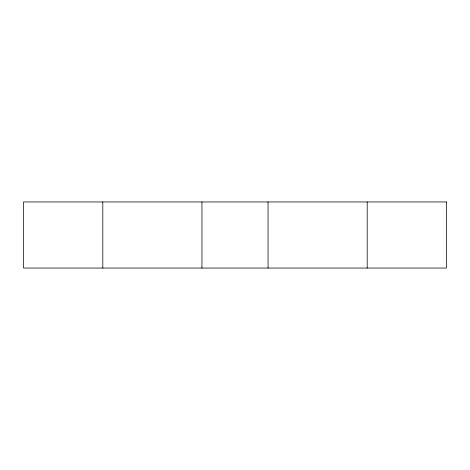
<?xml version="1.0" encoding="UTF-8"?>
<svg xmlns="http://www.w3.org/2000/svg" width="470" height="470" viewBox="0 0 470 470"><rect width="100%" height="100%" fill="white"/><g stroke="black" fill="none" stroke-linecap="round" stroke-linejoin="round"><path stroke-width="0.7" d="M367.188 201.953L367.188 268.047M268.047 201.953L268.047 268.047M201.953 201.953L201.953 268.047M102.812 201.953L102.812 268.047M446.5 201.953L23.5 201.953L23.5 268.047L446.5 268.047L446.5 201.953"/></g></svg>
